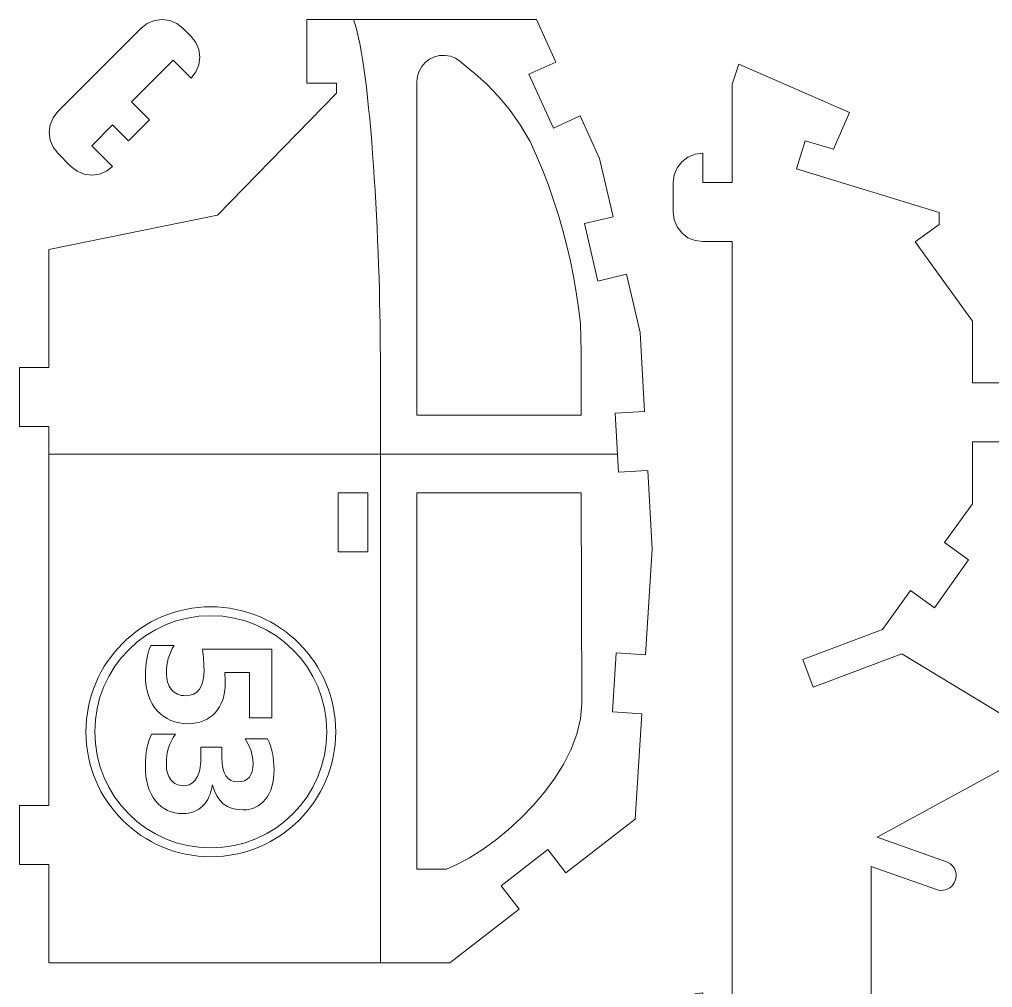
# Model space of a CAD drawing. Header units: millimetres. Extents: x -168 to 165, y -245 to 245.
# Drawn here: x -168 to -69.1, y 90.6 to 189 of the extents above; entities that cross this region are included whole.
import ezdxf

# ---------------------------------------------------------------- set-up
doc = ezdxf.new("R2010")
doc.units = ezdxf.units.MM
doc.header["$MEASUREMENT"] = 0

msp = doc.modelspace()

# ---------------------------------------------------------------- linework, layer by layer
at = {"color": 140, "lineweight": 9}
for points, knots in [([(-165.0484, 147.6529), (-165.0484, 147.6529), (-168.0473, 147.6529), (-168.0473, 147.6529), (-168.0473, 147.6529), (-168.0473, 147.6529), (-168.0473, 153.651), (-168.0473, 153.651), (-168.0473, 153.651), (-168.0473, 153.651), (-165.0484, 153.651), (-165.0484, 153.651), (-165.0484, 153.651), (-165.0484, 153.651), (-165.0484, 165.6481), (-165.0484, 165.6481), (-165.0484, 165.6481), (-165.0484, 165.6481), (-147.9031, 169.1624), (-147.9031, 169.1624), (-147.9031, 169.1624), (-147.9031, 169.1624), (-135.8086, 181.5586), (-135.8086, 181.5586), (-135.8086, 181.5586), (-135.8086, 181.5586), (-135.8086, 182.558), (-135.8086, 182.558), (-135.8086, 182.558), (-135.8086, 182.558), (-138.8075, 182.558), (-138.8075, 182.558), (-138.8075, 182.558), (-138.8075, 182.558), (-138.8075, 189.0452), (-138.8075, 189.0452), (-138.8075, 189.0452), (-138.8075, 189.0452), (-115.4579, 189.0452), (-115.4579, 189.0452), (-115.4579, 189.0452), (-115.4579, 189.0452), (-113.4898, 184.7111), (-113.4898, 184.7111), (-113.4898, 184.7111), (-113.4898, 184.7111), (-116.2207, 183.4707), (-116.2207, 183.4707), (-116.2207, 183.4707), (-116.2207, 183.4707), (-113.7399, 178.009), (-113.7399, 178.009), (-113.7399, 178.009), (-113.7399, 178.009), (-111.0091, 179.2491), (-111.0091, 179.2491), (-111.0091, 179.2491), (-111.0091, 179.2491), (-109.041, 174.9161), (-109.041, 174.9161), (-109.041, 174.9161), (-109.041, 174.9161), (-107.6526, 168.9806), (-107.6526, 168.9806), (-107.6526, 168.9806), (-107.6526, 168.9806), (-110.5731, 168.2983), (-110.5731, 168.2983), (-110.5731, 168.2983), (-110.5731, 168.2983), (-109.2067, 162.4566), (-109.2067, 162.4566), (-109.2067, 162.4566), (-109.2067, 162.4566), (-106.2863, 163.1399), (-106.2863, 163.1399), (-106.2863, 163.1399), (-106.2863, 163.1399), (-104.8981, 157.2052), (-104.8981, 157.2052), (-104.8981, 157.2052), (-104.8981, 157.2052), (-104.4584, 149.1861), (-104.4584, 149.1861), (-104.4584, 149.1861), (-104.4584, 149.1861), (-107.4528, 149.022), (-107.4528, 149.022), (-107.4528, 149.022), (-107.4528, 149.022), (-107.1248, 143.0325), (-107.1248, 143.0325), (-107.1248, 143.0325), (-107.1248, 143.0325), (-104.1297, 143.1966), (-104.1297, 143.1966), (-104.1297, 143.1966), (-104.1297, 143.1966), (-103.6911, 135.1773), (-103.6911, 135.1773), (-103.6911, 135.1773), (-103.6911, 135.1773), (-104.3609, 124.4518), (-104.3609, 124.4518), (-104.3609, 124.4518), (-104.3609, 124.4518), (-107.3553, 124.6385), (-107.3553, 124.6385), (-107.3553, 124.6385), (-107.3553, 124.6385), (-107.7294, 118.6519), (-107.7294, 118.6519), (-107.7294, 118.6519), (-107.7294, 118.6519), (-104.7351, 118.4642), (-104.7351, 118.4642), (-104.7351, 118.4642), (-104.7351, 118.4642), (-105.4061, 107.7387), (-105.4061, 107.7387), (-105.4061, 107.7387), (-105.4061, 107.7387), (-112.4729, 102.2751), (-112.4729, 102.2751), (-112.4729, 102.2751), (-112.4729, 102.2751), (-114.3075, 104.6477), (-114.3075, 104.6477), (-114.3075, 104.6477), (-114.3075, 104.6477), (-119.0528, 100.9789), (-119.0528, 100.9789), (-119.0528, 100.9789), (-119.0528, 100.9789), (-117.2183, 98.6061), (-117.2183, 98.6061), (-117.2183, 98.6061), (-117.2183, 98.6061), (-124.2854, 93.1425), (-124.2854, 93.1425), (-124.2854, 93.1425), (-124.2854, 93.1425), (-165.0484, 93.1425), (-165.0484, 93.1425), (-165.0484, 93.1425), (-165.0484, 93.1425), (-165.0484, 103.1403), (-165.0484, 103.1403), (-165.0484, 103.1403), (-165.0484, 103.1403), (-168.0473, 103.1403), (-168.0473, 103.1403), (-168.0473, 103.1403), (-168.0473, 103.1403), (-168.0473, 109.1392), (-168.0473, 109.1392), (-168.0473, 109.1392), (-168.0473, 109.1392), (-165.0484, 109.1392), (-165.0484, 109.1392), (-165.0484, 109.1392), (-165.0484, 109.1392), (-165.0484, 147.6529), (-165.0484, 147.6529)], [0, 0, 0, 0, 0.0238095, 0.0238095, 0.0238095, 0.0238095, 0.047619, 0.047619, 0.047619, 0.047619, 0.0714286, 0.0714286, 0.0714286, 0.0714286, 0.0952381, 0.0952381, 0.0952381, 0.0952381, 0.1190476, 0.1190476, 0.1190476, 0.1190476, 0.1428571, 0.1428571, 0.1428571, 0.1428571, 0.1666667, 0.1666667, 0.1666667, 0.1666667, 0.1904762, 0.1904762, 0.1904762, 0.1904762, 0.2142857, 0.2142857, 0.2142857, 0.2142857, 0.2380952, 0.2380952, 0.2380952, 0.2380952, 0.2619048, 0.2619048, 0.2619048, 0.2619048, 0.2857143, 0.2857143, 0.2857143, 0.2857143, 0.3095238, 0.3095238, 0.3095238, 0.3095238, 0.3333333, 0.3333333, 0.3333333, 0.3333333, 0.3571429, 0.3571429, 0.3571429, 0.3571429, 0.3809524, 0.3809524, 0.3809524, 0.3809524, 0.4047619, 0.4047619, 0.4047619, 0.4047619, 0.4285714, 0.4285714, 0.4285714, 0.4285714, 0.452381, 0.452381, 0.452381, 0.452381, 0.4761905, 0.4761905, 0.4761905, 0.4761905, 0.5, 0.5, 0.5, 0.5, 0.5238095, 0.5238095, 0.5238095, 0.5238095, 0.547619, 0.547619, 0.547619, 0.547619, 0.5714286, 0.5714286, 0.5714286, 0.5714286, 0.5952381, 0.5952381, 0.5952381, 0.5952381, 0.6190476, 0.6190476, 0.6190476, 0.6190476, 0.6428571, 0.6428571, 0.6428571, 0.6428571, 0.6666667, 0.6666667, 0.6666667, 0.6666667, 0.6904762, 0.6904762, 0.6904762, 0.6904762, 0.7142857, 0.7142857, 0.7142857, 0.7142857, 0.7380952, 0.7380952, 0.7380952, 0.7380952, 0.7619048, 0.7619048, 0.7619048, 0.7619048, 0.7857143, 0.7857143, 0.7857143, 0.7857143, 0.8095238, 0.8095238, 0.8095238, 0.8095238, 0.8333333, 0.8333333, 0.8333333, 0.8333333, 0.8571429, 0.8571429, 0.8571429, 0.8571429, 0.8809524, 0.8809524, 0.8809524, 0.8809524, 0.9047619, 0.9047619, 0.9047619, 0.9047619, 0.9285714, 0.9285714, 0.9285714, 0.9285714, 0.952381, 0.952381, 0.952381, 0.952381, 1, 1, 1, 1]), ([(-158.5706, 178.3372), (-158.5706, 178.3372), (-160.6919, 176.2158), (-160.6919, 176.2158), (-160.6919, 176.2158), (-160.6919, 176.2158), (-158.5716, 174.0955), (-158.5716, 174.0955), (-158.5716, 174.0955), (-158.5716, 174.0955), (-159.193, 173.6188), (-159.193, 173.6188), (-159.193, 173.6188), (-159.193, 173.6188), (-159.9166, 173.3192), (-159.9166, 173.3192), (-159.9166, 173.3192), (-159.9166, 173.3192), (-160.6927, 173.2167), (-160.6927, 173.2167), (-160.6927, 173.2167), (-160.6927, 173.2167), (-161.4687, 173.3187), (-161.4687, 173.3187), (-161.4687, 173.3187), (-161.4687, 173.3187), (-162.1921, 173.618), (-162.1921, 173.618), (-162.1921, 173.618), (-162.1921, 173.618), (-162.813, 174.0947), (-162.813, 174.0947), (-162.813, 174.0947), (-162.813, 174.0947), (-164.1576, 175.4393), (-164.1576, 175.4393), (-164.1576, 175.4393), (-164.1576, 175.4393), (-164.6343, 176.0602), (-164.6343, 176.0602), (-164.6343, 176.0602), (-164.6343, 176.0602), (-164.9336, 176.7836), (-164.9336, 176.7836), (-164.9336, 176.7836), (-164.9336, 176.7836), (-165.0356, 177.5596), (-165.0356, 177.5596), (-165.0356, 177.5596), (-165.0356, 177.5596), (-164.9331, 178.3357), (-164.9331, 178.3357), (-164.9331, 178.3357), (-164.9331, 178.3357), (-164.6335, 179.0593), (-164.6335, 179.0593), (-164.6335, 179.0593), (-164.6335, 179.0593), (-164.1568, 179.6807), (-164.1568, 179.6807), (-164.1568, 179.6807), (-164.1568, 179.6807), (-155.664, 188.1586), (-155.664, 188.1586), (-155.664, 188.1586), (-155.664, 188.1586), (-155.0426, 188.6353), (-155.0426, 188.6353), (-155.0426, 188.6353), (-155.0426, 188.6353), (-154.3189, 188.9349), (-154.3189, 188.9349), (-154.3189, 188.9349), (-154.3189, 188.9349), (-153.5429, 189.0374), (-153.5429, 189.0374), (-153.5429, 189.0374), (-153.5429, 189.0374), (-152.7666, 188.9356), (-152.7666, 188.9356), (-152.7666, 188.9356), (-152.7666, 188.9356), (-152.0434, 188.636), (-152.0434, 188.636), (-152.0434, 188.636), (-152.0434, 188.636), (-151.4198, 188.1571), (-151.4198, 188.1571), (-151.4198, 188.1571), (-151.4198, 188.1571), (-150.5916, 187.3289), (-150.5916, 187.3289), (-150.5916, 187.3289), (-150.5916, 187.3289), (-150.1152, 186.7078), (-150.1152, 186.7078), (-150.1152, 186.7078), (-150.1152, 186.7078), (-149.8156, 185.9846), (-149.8156, 185.9846), (-149.8156, 185.9846), (-149.8156, 185.9846), (-149.7138, 185.2083), (-149.7138, 185.2083), (-149.7138, 185.2083), (-149.7138, 185.2083), (-149.8138, 184.4298), (-149.8138, 184.4298), (-149.8138, 184.4298), (-149.8138, 184.4298), (-150.1134, 183.7061), (-150.1134, 183.7061), (-150.1134, 183.7061), (-150.1134, 183.7061), (-150.5901, 183.0847), (-150.5901, 183.0847), (-150.5901, 183.0847), (-150.5901, 183.0847), (-152.4211, 184.9157), (-152.4211, 184.9157), (-152.4211, 184.9157), (-152.4211, 184.9157), (-156.6638, 180.673), (-156.6638, 180.673), (-156.6638, 180.673), (-156.6638, 180.673), (-154.8328, 178.842), (-154.8328, 178.842), (-154.8328, 178.842), (-154.8328, 178.842), (-156.9541, 176.7207), (-156.9541, 176.7207), (-156.9541, 176.7207), (-156.9541, 176.7207), (-158.5706, 178.3372), (-158.5706, 178.3372)], [0, 0, 0, 0, 0.0285714, 0.0285714, 0.0285714, 0.0285714, 0.0571429, 0.0571429, 0.0571429, 0.0571429, 0.0857143, 0.0857143, 0.0857143, 0.0857143, 0.1142857, 0.1142857, 0.1142857, 0.1142857, 0.1428571, 0.1428571, 0.1428571, 0.1428571, 0.1714286, 0.1714286, 0.1714286, 0.1714286, 0.2, 0.2, 0.2, 0.2, 0.2285714, 0.2285714, 0.2285714, 0.2285714, 0.2571429, 0.2571429, 0.2571429, 0.2571429, 0.2857143, 0.2857143, 0.2857143, 0.2857143, 0.3142857, 0.3142857, 0.3142857, 0.3142857, 0.3428571, 0.3428571, 0.3428571, 0.3428571, 0.3714286, 0.3714286, 0.3714286, 0.3714286, 0.4, 0.4, 0.4, 0.4, 0.4285714, 0.4285714, 0.4285714, 0.4285714, 0.4571429, 0.4571429, 0.4571429, 0.4571429, 0.4857143, 0.4857143, 0.4857143, 0.4857143, 0.5142857, 0.5142857, 0.5142857, 0.5142857, 0.5428571, 0.5428571, 0.5428571, 0.5428571, 0.5714286, 0.5714286, 0.5714286, 0.5714286, 0.6, 0.6, 0.6, 0.6, 0.6285714, 0.6285714, 0.6285714, 0.6285714, 0.6571429, 0.6571429, 0.6571429, 0.6571429, 0.6857143, 0.6857143, 0.6857143, 0.6857143, 0.7142857, 0.7142857, 0.7142857, 0.7142857, 0.7428571, 0.7428571, 0.7428571, 0.7428571, 0.7714286, 0.7714286, 0.7714286, 0.7714286, 0.8, 0.8, 0.8, 0.8, 0.8285714, 0.8285714, 0.8285714, 0.8285714, 0.8571429, 0.8571429, 0.8571429, 0.8571429, 0.8857143, 0.8857143, 0.8857143, 0.8857143, 0.9142857, 0.9142857, 0.9142857, 0.9142857, 0.9428571, 0.9428571, 0.9428571, 0.9428571, 1, 1, 1, 1]), ([(-111.6827, 162.9), (-111.6827, 162.9), (-112.0039, 164.4748), (-112.0039, 164.4748), (-112.0039, 164.4748), (-112.0039, 164.4748), (-112.3687, 166.0402), (-112.3687, 166.0402), (-112.3687, 166.0402), (-112.3687, 166.0402), (-112.7762, 167.5951), (-112.7762, 167.5951), (-112.7762, 167.5951), (-112.7762, 167.5951), (-113.2253, 169.1388), (-113.2253, 169.1388), (-113.2253, 169.1388), (-113.2253, 169.1388), (-113.7163, 170.669), (-113.7163, 170.669), (-113.7163, 170.669), (-113.7163, 170.669), (-114.2486, 172.186), (-114.2486, 172.186), (-114.2486, 172.186), (-114.2486, 172.186), (-114.8221, 173.687), (-114.8221, 173.687), (-114.8221, 173.687), (-114.8221, 173.687), (-115.4361, 175.1729), (-115.4361, 175.1729), (-115.4361, 175.1729), (-115.4361, 175.1729), (-116.0899, 176.6405), (-116.0899, 176.6405), (-116.0899, 176.6405), (-116.0899, 176.6405), (-117.1264, 178.3359), (-117.1264, 178.3359), (-117.1264, 178.3359), (-117.1264, 178.3359), (-118.2134, 179.8766), (-118.2134, 179.8766), (-118.2134, 179.8766), (-118.2134, 179.8766), (-119.3418, 181.2591), (-119.3418, 181.2591), (-119.3418, 181.2591), (-119.3418, 181.2591), (-120.4998, 182.4785), (-120.4998, 182.4785), (-120.4998, 182.4785), (-120.4998, 182.4785), (-121.6768, 183.5304), (-121.6768, 183.5304), (-121.6768, 183.5304), (-121.6768, 183.5304), (-122.247, 183.9529), (-122.247, 183.9529), (-122.247, 183.9529), (-122.247, 183.9529), (-123.2486, 184.7981), (-123.2486, 184.7981), (-123.2486, 184.7981), (-123.2486, 184.7981), (-123.7063, 185.1003), (-123.7063, 185.1003), (-123.7063, 185.1003), (-123.7063, 185.1003), (-124.2161, 185.3023), (-124.2161, 185.3023), (-124.2161, 185.3023), (-124.2161, 185.3023), (-124.7563, 185.3971), (-124.7563, 185.3971), (-124.7563, 185.3971), (-124.7563, 185.3971), (-125.3039, 185.3799), (-125.3039, 185.3799), (-125.3039, 185.3799), (-125.3039, 185.3799), (-125.8374, 185.251), (-125.8374, 185.251), (-125.8374, 185.251), (-125.8374, 185.251), (-126.3329, 185.016), (-126.3329, 185.016), (-126.3329, 185.016), (-126.3329, 185.016), (-126.7697, 184.6853), (-126.7697, 184.6853), (-126.7697, 184.6853), (-126.7697, 184.6853), (-127.1307, 184.2722), (-127.1307, 184.2722), (-127.1307, 184.2722), (-127.1307, 184.2722), (-127.3998, 183.7947), (-127.3998, 183.7947), (-127.3998, 183.7947), (-127.3998, 183.7947), (-127.5658, 183.2717), (-127.5658, 183.2717), (-127.5658, 183.2717), (-127.5658, 183.2717), (-127.6225, 182.7259), (-127.6225, 182.7259), (-127.6225, 182.7259), (-127.6225, 182.7259), (-127.6225, 148.8042), (-127.6225, 148.8042), (-127.6225, 148.8042), (-127.6225, 148.8042), (-110.8962, 148.8042), (-110.8962, 148.8042), (-110.8962, 148.8042), (-110.8962, 148.8042), (-110.8962, 155.2702), (-110.8962, 155.2702), (-110.8962, 155.2702), (-110.8962, 155.2702), (-110.9749, 158.1318), (-110.9749, 158.1318), (-110.9749, 158.1318), (-110.9749, 158.1318), (-111.1681, 159.7276), (-111.1681, 159.7276), (-111.1681, 159.7276), (-111.1681, 159.7276), (-111.4031, 161.3177), (-111.4031, 161.3177), (-111.4031, 161.3177), (-111.4031, 161.3177), (-111.6827, 162.9), (-111.6827, 162.9)], [0, 0, 0, 0, 0.0285714, 0.0285714, 0.0285714, 0.0285714, 0.0571429, 0.0571429, 0.0571429, 0.0571429, 0.0857143, 0.0857143, 0.0857143, 0.0857143, 0.1142857, 0.1142857, 0.1142857, 0.1142857, 0.1428571, 0.1428571, 0.1428571, 0.1428571, 0.1714286, 0.1714286, 0.1714286, 0.1714286, 0.2, 0.2, 0.2, 0.2, 0.2285714, 0.2285714, 0.2285714, 0.2285714, 0.2571429, 0.2571429, 0.2571429, 0.2571429, 0.2857143, 0.2857143, 0.2857143, 0.2857143, 0.3142857, 0.3142857, 0.3142857, 0.3142857, 0.3428571, 0.3428571, 0.3428571, 0.3428571, 0.3714286, 0.3714286, 0.3714286, 0.3714286, 0.4, 0.4, 0.4, 0.4, 0.4285714, 0.4285714, 0.4285714, 0.4285714, 0.4571429, 0.4571429, 0.4571429, 0.4571429, 0.4857143, 0.4857143, 0.4857143, 0.4857143, 0.5142857, 0.5142857, 0.5142857, 0.5142857, 0.5428571, 0.5428571, 0.5428571, 0.5428571, 0.5714286, 0.5714286, 0.5714286, 0.5714286, 0.6, 0.6, 0.6, 0.6, 0.6285714, 0.6285714, 0.6285714, 0.6285714, 0.6571429, 0.6571429, 0.6571429, 0.6571429, 0.6857143, 0.6857143, 0.6857143, 0.6857143, 0.7142857, 0.7142857, 0.7142857, 0.7142857, 0.7428571, 0.7428571, 0.7428571, 0.7428571, 0.7714286, 0.7714286, 0.7714286, 0.7714286, 0.8, 0.8, 0.8, 0.8, 0.8285714, 0.8285714, 0.8285714, 0.8285714, 0.8571429, 0.8571429, 0.8571429, 0.8571429, 0.8857143, 0.8857143, 0.8857143, 0.8857143, 0.9142857, 0.9142857, 0.9142857, 0.9142857, 0.9428571, 0.9428571, 0.9428571, 0.9428571, 1, 1, 1, 1]), ([(-83.6242, 179.572), (-83.6242, 179.572), (-94.8614, 184.4938), (-94.8614, 184.4938), (-94.8614, 184.4938), (-94.8614, 184.4938), (-95.5447, 182.4564), (-95.5447, 182.4564), (-95.5447, 182.4564), (-95.5447, 182.4564), (-95.5447, 172.4586), (-95.5447, 172.4586), (-95.5447, 172.4586), (-95.5447, 172.4586), (-98.5436, 172.4586), (-98.5436, 172.4586), (-98.5436, 172.4586), (-98.5436, 172.4586), (-98.5436, 175.4586), (-98.5436, 175.4586), (-98.5436, 175.4586), (-98.5436, 175.4586), (-99.3196, 175.3563), (-99.3196, 175.3563), (-99.3196, 175.3563), (-99.3196, 175.3563), (-100.0435, 175.0568), (-100.0435, 175.0568), (-100.0435, 175.0568), (-100.0435, 175.0568), (-100.6642, 174.5803), (-100.6642, 174.5803), (-100.6642, 174.5803), (-100.6642, 174.5803), (-101.141, 173.9588), (-101.141, 173.9588), (-101.141, 173.9588), (-101.141, 173.9588), (-101.4413, 173.2357), (-101.4413, 173.2357), (-101.4413, 173.2357), (-101.4413, 173.2357), (-101.5425, 172.4586), (-101.5425, 172.4586), (-101.5425, 172.4586), (-101.5425, 172.4586), (-101.5425, 169.4597), (-101.5425, 169.4597), (-101.5425, 169.4597), (-101.5425, 169.4597), (-101.4413, 168.6837), (-101.4413, 168.6837), (-101.4413, 168.6837), (-101.4413, 168.6837), (-101.141, 167.9607), (-101.141, 167.9607), (-101.141, 167.9607), (-101.141, 167.9607), (-100.6642, 167.3391), (-100.6642, 167.3391), (-100.6642, 167.3391), (-100.6642, 167.3391), (-100.0435, 166.8623), (-100.0435, 166.8623), (-100.0435, 166.8623), (-100.0435, 166.8623), (-99.3196, 166.5629), (-99.3196, 166.5629), (-99.3196, 166.5629), (-99.3196, 166.5629), (-98.5436, 166.4605), (-98.5436, 166.4605), (-98.5436, 166.4605), (-98.5436, 166.4605), (-95.5447, 166.4605), (-95.5447, 166.4605), (-95.5447, 166.4605), (-95.5447, 166.4605), (-95.5447, 87.074), (-95.5447, 87.074), (-95.5447, 87.074), (-95.5447, 87.074), (-98.5444, 87.074), (-98.5444, 87.074), (-98.5444, 87.074), (-98.5444, 87.074), (-98.5444, 90.0731), (-98.5444, 90.0731), (-98.5444, 90.0731), (-98.5444, 90.0731), (-99.3207, 89.9716), (-99.3207, 89.9716), (-99.3207, 89.9716), (-99.3207, 89.9716), (-100.0435, 89.6713), (-100.0435, 89.6713), (-100.0435, 89.6713), (-100.0435, 89.6713), (-100.6653, 89.1946), (-100.6653, 89.1946), (-100.6653, 89.1946), (-100.6653, 89.1946), (-101.1418, 88.5741), (-101.1418, 88.5741), (-101.1418, 88.5741), (-101.1418, 88.5741), (-101.4413, 87.8499), (-101.4413, 87.8499), (-101.4413, 87.8499), (-101.4413, 87.8499), (-101.5436, 87.074), (-101.5436, 87.074), (-101.5436, 87.074), (-101.5436, 87.074), (-101.5436, 84.075), (-101.5436, 84.075), (-101.5436, 84.075), (-101.5436, 84.075), (-101.4413, 83.2991), (-101.4413, 83.2991), (-101.4413, 83.2991), (-101.4413, 83.2991), (-101.1418, 82.5749), (-101.1418, 82.5749), (-101.1418, 82.5749), (-101.1418, 82.5749), (-100.6653, 81.9544), (-100.6653, 81.9544), (-100.6653, 81.9544), (-100.6653, 81.9544), (-100.0435, 81.4777), (-100.0435, 81.4777), (-100.0435, 81.4777), (-100.0435, 81.4777), (-99.3207, 81.1782), (-99.3207, 81.1782), (-99.3207, 81.1782), (-99.3207, 81.1782), (-98.5444, 81.0759), (-98.5444, 81.0759), (-98.5444, 81.0759), (-98.5444, 81.0759), (-95.5447, 81.0759), (-95.5447, 81.0759), (-95.5447, 81.0759), (-95.5447, 81.0759), (-95.5447, -1.3096), (-95.5447, -1.3096), (-95.5447, -1.3096), (-95.5447, -1.3096), (-98.5444, -1.3096), (-98.5444, -1.3096), (-98.5444, -1.3096), (-98.5444, -1.3096), (-99.3207, -1.412), (-99.3207, -1.412), (-99.3207, -1.412), (-99.3207, -1.412), (-100.0435, -1.7114), (-100.0435, -1.7114), (-100.0435, -1.7114), (-100.0435, -1.7114), (-100.6653, -2.1882), (-100.6653, -2.1882), (-100.6653, -2.1882), (-100.6653, -2.1882), (-101.1418, -2.8098), (-101.1418, -2.8098), (-101.1418, -2.8098), (-101.1418, -2.8098), (-101.4413, -3.5326), (-101.4413, -3.5326), (-101.4413, -3.5326), (-101.4413, -3.5326), (-101.5436, -4.3096), (-101.5436, -4.3096), (-101.5436, -4.3096), (-101.5436, -4.3096), (-101.5436, -7.3088), (-101.5436, -7.3088), (-101.5436, -7.3088), (-101.5436, -7.3088), (-101.4413, -8.0848), (-101.4413, -8.0848), (-101.4413, -8.0848), (-101.4413, -8.0848), (-101.1418, -8.8079), (-101.1418, -8.8079), (-101.1418, -8.8079), (-101.1418, -8.8079), (-100.6653, -9.4294), (-100.6653, -9.4294), (-100.6653, -9.4294), (-100.6653, -9.4294), (-100.0435, -9.9059), (-100.0435, -9.9059), (-100.0435, -9.9059), (-100.0435, -9.9059), (-99.3207, -10.2054), (-99.3207, -10.2054), (-99.3207, -10.2054), (-99.3207, -10.2054), (-98.5444, -10.3077), (-98.5444, -10.3077), (-98.5444, -10.3077), (-98.5444, -10.3077), (-98.5444, -7.3088), (-98.5444, -7.3088), (-98.5444, -7.3088), (-98.5444, -7.3088), (-95.5447, -7.3088), (-95.5447, -7.3088), (-95.5447, -7.3088), (-95.5447, -7.3088), (-95.5447, -10.9188), (-95.5447, -10.9188), (-95.5447, -10.9188), (-95.5447, -10.9188), (-88.1023, -7.0093), (-88.1023, -7.0093), (-88.1023, -7.0093), (-88.1023, -7.0093), (-86.7075, -9.6644), (-86.7075, -9.6644), (-86.7075, -9.6644), (-86.7075, -9.6644), (-89.9747, -11.3813), (-89.9747, -11.3813), (-89.9747, -11.3813), (-89.9747, -11.3813), (-88.3527, -14.4686), (-88.3527, -14.4686), (-88.3527, -14.4686), (-88.3527, -14.4686), (-88.148, -14.8038), (-88.148, -14.8038), (-88.148, -14.8038), (-88.148, -14.8038), (-87.9014, -15.1089), (-87.9014, -15.1089), (-87.9014, -15.1089), (-87.9014, -15.1089), (-87.6172, -15.3791), (-87.6172, -15.3791), (-87.6172, -15.3791), (-87.6172, -15.3791), (-87.2998, -15.6093), (-87.2998, -15.6093), (-87.2998, -15.6093), (-87.2998, -15.6093), (-86.9549, -15.7968), (-86.9549, -15.7968), (-86.9549, -15.7968), (-86.9549, -15.7968), (-86.589, -15.9381), (-86.589, -15.9381), (-86.589, -15.9381), (-86.589, -15.9381), (-86.2074, -16.03), (-86.2074, -16.03), (-86.2074, -16.03), (-86.2074, -16.03), (-85.8168, -16.0708), (-85.8168, -16.0708), (-85.8168, -16.0708), (-85.8168, -16.0708), (-85.4255, -16.0614), (-85.4255, -16.0614), (-85.4255, -16.0614), (-85.4255, -16.0614), (-85.0379, -15.9996), (-85.0379, -15.9996), (-85.0379, -15.9996), (-85.0379, -15.9996), (-84.6618, -15.889), (-84.6618, -15.889), (-84.6618, -15.889), (-84.6618, -15.889), (-84.3027, -15.7297), (-84.3027, -15.7297), (-84.3027, -15.7297), (-84.3027, -15.7297), (-85.9248, -12.6416), (-85.9248, -12.6416), (-85.9248, -12.6416), (-85.9248, -12.6416), (-80.7123, -9.9032), (-80.7123, -9.9032), (-80.7123, -9.9032), (-80.7123, -9.9032), (-79.0903, -12.9913), (-79.0903, -12.9913), (-79.0903, -12.9913), (-79.0903, -12.9913), (-78.2052, -12.5261), (-78.2052, -12.5261), (-78.2052, -12.5261), (-78.2052, -12.5261), (-77.646, -12.2578), (-77.646, -12.2578), (-77.646, -12.2578), (-77.646, -12.2578), (-77.1174, -11.9346), (-77.1174, -11.9346), (-77.1174, -11.9346), (-77.1174, -11.9346), (-76.6245, -11.5594), (-76.6245, -11.5594), (-76.6245, -11.5594), (-76.6245, -11.5594), (-76.1717, -11.1358), (-76.1717, -11.1358), (-76.1717, -11.1358), (-76.1717, -11.1358), (-75.7642, -10.6687), (-75.7642, -10.6687), (-75.7642, -10.6687), (-75.7642, -10.6687), (-75.407, -10.1627), (-75.407, -10.1627), (-75.407, -10.1627), (-75.407, -10.1627), (-75.1018, -9.6225), (-75.1018, -9.6225), (-75.1018, -9.6225), (-75.1018, -9.6225), (-74.8536, -9.055), (-74.8536, -9.055), (-74.8536, -9.055), (-74.8536, -9.055), (-74.6651, -8.4649), (-74.6651, -8.4649), (-74.6651, -8.4649), (-74.6651, -8.4649), (-74.5362, -7.8584), (-74.5362, -7.8584), (-74.5362, -7.8584), (-74.5362, -7.8584), (-73.4419, -7.0501), (-73.4419, -7.0501), (-73.4419, -7.0501), (-73.4419, -7.0501), (-72.371, -6.2113), (-72.371, -6.2113), (-72.371, -6.2113), (-72.371, -6.2113), (-71.3248, -5.3416), (-71.3248, -5.3416), (-71.3248, -5.3416), (-71.3248, -5.3416), (-70.3044, -4.4423), (-70.3044, -4.4423), (-70.3044, -4.4423), (-70.3044, -4.4423), (-69.3095, -3.5138), (-69.3095, -3.5138), (-69.3095, -3.5138), (-69.3095, -3.5138), (-68.342, -2.5567), (-68.342, -2.5567), (-68.342, -2.5567), (-68.342, -2.5567), (-67.403, -1.5731), (-67.403, -1.5731), (-67.403, -1.5731), (-67.403, -1.5731), (-66.4924, -0.5629), (-66.4924, -0.5629), (-66.4924, -0.5629), (-66.4924, -0.5629), (-65.6111, 0.4736), (-65.6111, 0.4736), (-65.6111, 0.4736), (-65.6111, 0.4736), (-64.7594, 1.5349), (-64.7594, 1.5349), (-64.7594, 1.5349), (-64.7594, 1.5349), (-63.9396, 2.6208), (-63.9396, 2.6208), (-63.9396, 2.6208), (-63.9396, 2.6208), (-63.1502, 3.7285), (-63.1502, 3.7285), (-63.1502, 3.7285), (-63.1502, 3.7285), (-66.3057, 6.5445), (-66.3057, 6.5445), (-66.3057, 6.5445), (-66.3057, 6.5445), (-66.3057, 10.8276), (-66.3057, 10.8276), (-66.3057, 10.8276), (-66.3057, 10.8276), (-73.0457, 1.5899), (-73.0457, 1.5899), (-73.0457, 1.5899), (-73.0457, 1.5899), (-75.4685, 3.3581), (-75.4685, 3.3581), (-75.4685, 3.3581), (-75.4685, 3.3581), (-66.3057, 15.916), (-66.3057, 15.916), (-66.3057, 15.916), (-66.3057, 15.916), (-66.3057, 18.1021), (-66.3057, 18.1021), (-66.3057, 18.1021), (-66.3057, 18.1021), (-69.3046, 18.1021), (-69.3046, 18.1021), (-69.3046, 18.1021), (-69.3046, 18.1021), (-69.3046, 28.4332), (-69.3046, 28.4332), (-69.3046, 28.4332), (-69.3046, 28.4332), (-73.8018, 33.0421), (-73.8018, 33.0421), (-73.8018, 33.0421), (-73.8018, 33.0421), (-71.6546, 35.1364), (-71.6546, 35.1364), (-71.6546, 35.1364), (-71.6546, 35.1364), (-69.3046, 32.7276), (-69.3046, 32.7276), (-69.3046, 32.7276), (-69.3046, 32.7276), (-69.3046, 37.1243), (-69.3046, 37.1243), (-69.3046, 37.1243), (-69.3046, 37.1243), (-84.9452, 40.3298), (-84.9452, 40.3298), (-84.9452, 40.3298), (-84.9452, 40.3298), (-84.3435, 43.2683), (-84.3435, 43.2683), (-84.3435, 43.2683), (-84.3435, 43.2683), (-81.4051, 42.6666), (-81.4051, 42.6666), (-81.4051, 42.6666), (-81.4051, 42.6666), (-81.4051, 51.5044), (-81.4051, 51.5044), (-81.4051, 51.5044), (-81.4051, 51.5044), (-78.4061, 51.5044), (-78.4061, 51.5044), (-78.4061, 51.5044), (-78.4061, 51.5044), (-78.4061, 57.5035), (-78.4061, 57.5035), (-78.4061, 57.5035), (-78.4061, 57.5035), (-81.4051, 57.5035), (-81.4051, 57.5035), (-81.4051, 57.5035), (-81.4051, 57.5035), (-81.4051, 66.3424), (-81.4051, 66.3424), (-81.4051, 66.3424), (-81.4051, 66.3424), (-86.5474, 66.3424), (-86.5474, 66.3424), (-86.5474, 66.3424), (-86.5474, 66.3424), (-87.3293, 66.4039), (-87.3293, 66.4039), (-87.3293, 66.4039), (-87.3293, 66.4039), (-88.0921, 66.5868), (-88.0921, 66.5868), (-88.0921, 66.5868), (-88.0921, 66.5868), (-88.8168, 66.8871), (-88.8168, 66.8871), (-88.8168, 66.8871), (-88.8168, 66.8871), (-89.4848, 67.2964), (-89.4848, 67.2964), (-89.4848, 67.2964), (-89.4848, 67.2964), (-90.0819, 67.8062), (-90.0819, 67.8062), (-90.0819, 67.8062), (-90.0819, 67.8062), (-90.5917, 68.4022), (-90.5917, 68.4022), (-90.5917, 68.4022), (-90.5917, 68.4022), (-91.0011, 69.0713), (-91.0011, 69.0713), (-91.0011, 69.0713), (-91.0011, 69.0713), (-91.3014, 69.7963), (-91.3014, 69.7963), (-91.3014, 69.7963), (-91.3014, 69.7963), (-91.4843, 70.5591), (-91.4843, 70.5591), (-91.4843, 70.5591), (-91.4843, 70.5591), (-91.5458, 71.3407), (-91.5458, 71.3407), (-91.5458, 71.3407), (-91.5458, 71.3407), (-91.5458, 75.724), (-91.5458, 75.724), (-91.5458, 75.724), (-91.5458, 75.724), (-91.4843, 76.5059), (-91.4843, 76.5059), (-91.4843, 76.5059), (-91.4843, 76.5059), (-91.3014, 77.2687), (-91.3014, 77.2687), (-91.3014, 77.2687), (-91.3014, 77.2687), (-91.0011, 77.9937), (-91.0011, 77.9937), (-91.0011, 77.9937), (-91.0011, 77.9937), (-90.5917, 78.6625), (-90.5917, 78.6625), (-90.5917, 78.6625), (-90.5917, 78.6625), (-90.0819, 79.2585), (-90.0819, 79.2585), (-90.0819, 79.2585), (-90.0819, 79.2585), (-89.4848, 79.7683), (-89.4848, 79.7683), (-89.4848, 79.7683), (-89.4848, 79.7683), (-88.8168, 80.1777), (-88.8168, 80.1777), (-88.8168, 80.1777), (-88.8168, 80.1777), (-88.0921, 80.478), (-88.0921, 80.478), (-88.0921, 80.478), (-88.0921, 80.478), (-87.3293, 80.6609), (-87.3293, 80.6609), (-87.3293, 80.6609), (-87.3293, 80.6609), (-86.5474, 80.7226), (-86.5474, 80.7226), (-86.5474, 80.7226), (-86.5474, 80.7226), (-81.4051, 80.7226), (-81.4051, 80.7226), (-81.4051, 80.7226), (-81.4051, 80.7226), (-81.4051, 102.9297), (-81.4051, 102.9297), (-81.4051, 102.9297), (-81.4051, 102.9297), (-74.7723, 100.5843), (-74.7723, 100.5843), (-74.7723, 100.5843), (-74.7723, 100.5843), (-74.5448, 100.5228), (-74.5448, 100.5228), (-74.5448, 100.5228), (-74.5448, 100.5228), (-74.3108, 100.4991), (-74.3108, 100.4991), (-74.3108, 100.4991), (-74.3108, 100.4991), (-74.0747, 100.5104), (-74.0747, 100.5104), (-74.0747, 100.5104), (-74.0747, 100.5104), (-73.8445, 100.5598), (-73.8445, 100.5598), (-73.8445, 100.5598), (-73.8445, 100.5598), (-73.6245, 100.6442), (-73.6245, 100.6442), (-73.6245, 100.6442), (-73.6245, 100.6442), (-73.4199, 100.7615), (-73.4199, 100.7615), (-73.4199, 100.7615), (-73.4199, 100.7615), (-73.2361, 100.9093), (-73.2361, 100.9093), (-73.2361, 100.9093), (-73.2361, 100.9093), (-73.0787, 101.0847), (-73.0787, 101.0847), (-73.0787, 101.0847), (-73.0787, 101.0847), (-72.9501, 101.2818), (-72.9501, 101.2818), (-72.9501, 101.2818), (-72.9501, 101.2818), (-72.8534, 101.4959), (-72.8534, 101.4959), (-72.8534, 101.4959), (-72.8534, 101.4959), (-72.7916, 101.7234), (-72.7916, 101.7234), (-72.7916, 101.7234), (-72.7916, 101.7234), (-72.7661, 101.9573), (-72.7661, 101.9573), (-72.7661, 101.9573), (-72.7661, 101.9573), (-72.7784, 102.1924), (-72.7784, 102.1924), (-72.7784, 102.1924), (-72.7784, 102.1924), (-72.8268, 102.4226), (-72.8268, 102.4226), (-72.8268, 102.4226), (-72.8268, 102.4226), (-72.9101, 102.6425), (-72.9101, 102.6425), (-72.9101, 102.6425), (-72.9101, 102.6425), (-73.0277, 102.8472), (-73.0277, 102.8472), (-73.0277, 102.8472), (-73.0277, 102.8472), (-73.1746, 103.0299), (-73.1746, 103.0299), (-73.1746, 103.0299), (-73.1746, 103.0299), (-73.3489, 103.1883), (-73.3489, 103.1883), (-73.3489, 103.1883), (-73.3489, 103.1883), (-73.5461, 103.317), (-73.5461, 103.317), (-73.5461, 103.317), (-73.5461, 103.317), (-73.761, 103.4129), (-73.761, 103.4129), (-73.761, 103.4129), (-73.761, 103.4129), (-80.8004, 105.9286), (-80.8004, 105.9286), (-80.8004, 105.9286), (-80.8004, 105.9286), (-66.859, 113.5139), (-66.859, 113.5139), (-66.859, 113.5139), (-66.859, 113.5139), (-66.859, 117.6433), (-66.859, 117.6433), (-66.859, 117.6433), (-66.859, 117.6433), (-78.2979, 124.5538), (-78.2979, 124.5538), (-78.2979, 124.5538), (-78.2979, 124.5538), (-87.3177, 121.1625), (-87.3177, 121.1625), (-87.3177, 121.1625), (-87.3177, 121.1625), (-88.3733, 123.9702), (-88.3733, 123.9702), (-88.3733, 123.9702), (-88.3733, 123.9702), (-80.2463, 127.025), (-80.2463, 127.025), (-80.2463, 127.025), (-80.2463, 127.025), (-77.4233, 130.9774), (-77.4233, 130.9774), (-77.4233, 130.9774), (-77.4233, 130.9774), (-74.9826, 129.2339), (-74.9826, 129.2339), (-74.9826, 129.2339), (-74.9826, 129.2339), (-71.4953, 134.1147), (-71.4953, 134.1147), (-71.4953, 134.1147), (-71.4953, 134.1147), (-73.9364, 135.8581), (-73.9364, 135.8581), (-73.9364, 135.8581), (-73.9364, 135.8581), (-71.1126, 139.8106), (-71.1126, 139.8106), (-71.1126, 139.8106), (-71.1126, 139.8106), (-71.1099, 146.1015), (-71.1099, 146.1015), (-71.1099, 146.1015), (-71.1099, 146.1015), (-68.1107, 146.0996), (-68.1107, 146.0996), (-68.1107, 146.0996), (-68.1107, 146.0996), (-68.1061, 152.0985), (-68.1061, 152.0985), (-68.1061, 152.0985), (-68.1061, 152.0985), (-71.1061, 152.0993), (-71.1061, 152.0993), (-71.1061, 152.0993), (-71.1061, 152.0993), (-71.1002, 158.3902), (-71.1002, 158.3902), (-71.1002, 158.3902), (-71.1002, 158.3902), (-76.9251, 166.438), (-76.9251, 166.438), (-76.9251, 166.438), (-76.9251, 166.438), (-74.4983, 168.2002), (-74.4983, 168.2002), (-74.4983, 168.2002), (-74.4983, 168.2002), (-74.4983, 169.4162), (-74.4983, 169.4162), (-74.4983, 169.4162), (-74.4983, 169.4162), (-89.0027, 173.8535), (-89.0027, 173.8535), (-89.0027, 173.8535), (-89.0027, 173.8535), (-88.1252, 176.7218), (-88.1252, 176.7218), (-88.1252, 176.7218), (-88.1252, 176.7218), (-85.2568, 175.8443), (-85.2568, 175.8443), (-85.2568, 175.8443), (-85.2568, 175.8443), (-83.6242, 179.572), (-83.6242, 179.572)], [0, 0, 0, 0, 0.0053763, 0.0053763, 0.0053763, 0.0053763, 0.0107527, 0.0107527, 0.0107527, 0.0107527, 0.016129, 0.016129, 0.016129, 0.016129, 0.0215054, 0.0215054, 0.0215054, 0.0215054, 0.0268817, 0.0268817, 0.0268817, 0.0268817, 0.0322581, 0.0322581, 0.0322581, 0.0322581, 0.0376344, 0.0376344, 0.0376344, 0.0376344, 0.0430108, 0.0430108, 0.0430108, 0.0430108, 0.0483871, 0.0483871, 0.0483871, 0.0483871, 0.0537634, 0.0537634, 0.0537634, 0.0537634, 0.0591398, 0.0591398, 0.0591398, 0.0591398, 0.0645161, 0.0645161, 0.0645161, 0.0645161, 0.0698925, 0.0698925, 0.0698925, 0.0698925, 0.0752688, 0.0752688, 0.0752688, 0.0752688, 0.0806452, 0.0806452, 0.0806452, 0.0806452, 0.0860215, 0.0860215, 0.0860215, 0.0860215, 0.0913978, 0.0913978, 0.0913978, 0.0913978, 0.0967742, 0.0967742, 0.0967742, 0.0967742, 0.1021505, 0.1021505, 0.1021505, 0.1021505, 0.1075269, 0.1075269, 0.1075269, 0.1075269, 0.1129032, 0.1129032, 0.1129032, 0.1129032, 0.1182796, 0.1182796, 0.1182796, 0.1182796, 0.1236559, 0.1236559, 0.1236559, 0.1236559, 0.1290323, 0.1290323, 0.1290323, 0.1290323, 0.1344086, 0.1344086, 0.1344086, 0.1344086, 0.1397849, 0.1397849, 0.1397849, 0.1397849, 0.1451613, 0.1451613, 0.1451613, 0.1451613, 0.1505376, 0.1505376, 0.1505376, 0.1505376, 0.155914, 0.155914, 0.155914, 0.155914, 0.1612903, 0.1612903, 0.1612903, 0.1612903, 0.1666667, 0.1666667, 0.1666667, 0.1666667, 0.172043, 0.172043, 0.172043, 0.172043, 0.1774194, 0.1774194, 0.1774194, 0.1774194, 0.1827957, 0.1827957, 0.1827957, 0.1827957, 0.188172, 0.188172, 0.188172, 0.188172, 0.1935484, 0.1935484, 0.1935484, 0.1935484, 0.1989247, 0.1989247, 0.1989247, 0.1989247, 0.2043011, 0.2043011, 0.2043011, 0.2043011, 0.2096774, 0.2096774, 0.2096774, 0.2096774, 0.2150538, 0.2150538, 0.2150538, 0.2150538, 0.2204301, 0.2204301, 0.2204301, 0.2204301, 0.2258065, 0.2258065, 0.2258065, 0.2258065, 0.2311828, 0.2311828, 0.2311828, 0.2311828, 0.2365591, 0.2365591, 0.2365591, 0.2365591, 0.2419355, 0.2419355, 0.2419355, 0.2419355, 0.2473118, 0.2473118, 0.2473118, 0.2473118, 0.2526882, 0.2526882, 0.2526882, 0.2526882, 0.2580645, 0.2580645, 0.2580645, 0.2580645, 0.2634409, 0.2634409, 0.2634409, 0.2634409, 0.2688172, 0.2688172, 0.2688172, 0.2688172, 0.2741935, 0.2741935, 0.2741935, 0.2741935, 0.2795699, 0.2795699, 0.2795699, 0.2795699, 0.2849462, 0.2849462, 0.2849462, 0.2849462, 0.2903226, 0.2903226, 0.2903226, 0.2903226, 0.2956989, 0.2956989, 0.2956989, 0.2956989, 0.3010753, 0.3010753, 0.3010753, 0.3010753, 0.3064516, 0.3064516, 0.3064516, 0.3064516, 0.311828, 0.311828, 0.311828, 0.311828, 0.3172043, 0.3172043, 0.3172043, 0.3172043, 0.3225806, 0.3225806, 0.3225806, 0.3225806, 0.327957, 0.327957, 0.327957, 0.327957, 0.3333333, 0.3333333, 0.3333333, 0.3333333, 0.3387097, 0.3387097, 0.3387097, 0.3387097, 0.344086, 0.344086, 0.344086, 0.344086, 0.3494624, 0.3494624, 0.3494624, 0.3494624, 0.3548387, 0.3548387, 0.3548387, 0.3548387, 0.3602151, 0.3602151, 0.3602151, 0.3602151, 0.3655914, 0.3655914, 0.3655914, 0.3655914, 0.3709677, 0.3709677, 0.3709677, 0.3709677, 0.3763441, 0.3763441, 0.3763441, 0.3763441, 0.3817204, 0.3817204, 0.3817204, 0.3817204, 0.3870968, 0.3870968, 0.3870968, 0.3870968, 0.3924731, 0.3924731, 0.3924731, 0.3924731, 0.3978495, 0.3978495, 0.3978495, 0.3978495, 0.4032258, 0.4032258, 0.4032258, 0.4032258, 0.4086022, 0.4086022, 0.4086022, 0.4086022, 0.4139785, 0.4139785, 0.4139785, 0.4139785, 0.4193548, 0.4193548, 0.4193548, 0.4193548, 0.4247312, 0.4247312, 0.4247312, 0.4247312, 0.4301075, 0.4301075, 0.4301075, 0.4301075, 0.4354839, 0.4354839, 0.4354839, 0.4354839, 0.4408602, 0.4408602, 0.4408602, 0.4408602, 0.4462366, 0.4462366, 0.4462366, 0.4462366, 0.4516129, 0.4516129, 0.4516129, 0.4516129, 0.4569892, 0.4569892, 0.4569892, 0.4569892, 0.4623656, 0.4623656, 0.4623656, 0.4623656, 0.4677419, 0.4677419, 0.4677419, 0.4677419, 0.4731183, 0.4731183, 0.4731183, 0.4731183, 0.4784946, 0.4784946, 0.4784946, 0.4784946, 0.483871, 0.483871, 0.483871, 0.483871, 0.4892473, 0.4892473, 0.4892473, 0.4892473, 0.4946237, 0.4946237, 0.4946237, 0.4946237, 0.5, 0.5, 0.5, 0.5, 0.5053763, 0.5053763, 0.5053763, 0.5053763, 0.5107527, 0.5107527, 0.5107527, 0.5107527, 0.516129, 0.516129, 0.516129, 0.516129, 0.5215054, 0.5215054, 0.5215054, 0.5215054, 0.5268817, 0.5268817, 0.5268817, 0.5268817, 0.5322581, 0.5322581, 0.5322581, 0.5322581, 0.5376344, 0.5376344, 0.5376344, 0.5376344, 0.5430108, 0.5430108, 0.5430108, 0.5430108, 0.5483871, 0.5483871, 0.5483871, 0.5483871, 0.5537634, 0.5537634, 0.5537634, 0.5537634, 0.5591398, 0.5591398, 0.5591398, 0.5591398, 0.5645161, 0.5645161, 0.5645161, 0.5645161, 0.5698925, 0.5698925, 0.5698925, 0.5698925, 0.5752688, 0.5752688, 0.5752688, 0.5752688, 0.5806452, 0.5806452, 0.5806452, 0.5806452, 0.5860215, 0.5860215, 0.5860215, 0.5860215, 0.5913978, 0.5913978, 0.5913978, 0.5913978, 0.5967742, 0.5967742, 0.5967742, 0.5967742, 0.6021505, 0.6021505, 0.6021505, 0.6021505, 0.6075269, 0.6075269, 0.6075269, 0.6075269, 0.6129032, 0.6129032, 0.6129032, 0.6129032, 0.6182796, 0.6182796, 0.6182796, 0.6182796, 0.6236559, 0.6236559, 0.6236559, 0.6236559, 0.6290323, 0.6290323, 0.6290323, 0.6290323, 0.6344086, 0.6344086, 0.6344086, 0.6344086, 0.6397849, 0.6397849, 0.6397849, 0.6397849, 0.6451613, 0.6451613, 0.6451613, 0.6451613, 0.6505376, 0.6505376, 0.6505376, 0.6505376, 0.655914, 0.655914, 0.655914, 0.655914, 0.6612903, 0.6612903, 0.6612903, 0.6612903, 0.6666667, 0.6666667, 0.6666667, 0.6666667, 0.672043, 0.672043, 0.672043, 0.672043, 0.6774194, 0.6774194, 0.6774194, 0.6774194, 0.6827957, 0.6827957, 0.6827957, 0.6827957, 0.688172, 0.688172, 0.688172, 0.688172, 0.6935484, 0.6935484, 0.6935484, 0.6935484, 0.6989247, 0.6989247, 0.6989247, 0.6989247, 0.7043011, 0.7043011, 0.7043011, 0.7043011, 0.7096774, 0.7096774, 0.7096774, 0.7096774, 0.7150538, 0.7150538, 0.7150538, 0.7150538, 0.7204301, 0.7204301, 0.7204301, 0.7204301, 0.7258065, 0.7258065, 0.7258065, 0.7258065, 0.7311828, 0.7311828, 0.7311828, 0.7311828, 0.7365591, 0.7365591, 0.7365591, 0.7365591, 0.7419355, 0.7419355, 0.7419355, 0.7419355, 0.7473118, 0.7473118, 0.7473118, 0.7473118, 0.7526882, 0.7526882, 0.7526882, 0.7526882, 0.7580645, 0.7580645, 0.7580645, 0.7580645, 0.7634409, 0.7634409, 0.7634409, 0.7634409, 0.7688172, 0.7688172, 0.7688172, 0.7688172, 0.7741935, 0.7741935, 0.7741935, 0.7741935, 0.7795699, 0.7795699, 0.7795699, 0.7795699, 0.7849462, 0.7849462, 0.7849462, 0.7849462, 0.7903226, 0.7903226, 0.7903226, 0.7903226, 0.7956989, 0.7956989, 0.7956989, 0.7956989, 0.8010753, 0.8010753, 0.8010753, 0.8010753, 0.8064516, 0.8064516, 0.8064516, 0.8064516, 0.811828, 0.811828, 0.811828, 0.811828, 0.8172043, 0.8172043, 0.8172043, 0.8172043, 0.8225806, 0.8225806, 0.8225806, 0.8225806, 0.827957, 0.827957, 0.827957, 0.827957, 0.8333333, 0.8333333, 0.8333333, 0.8333333, 0.8387097, 0.8387097, 0.8387097, 0.8387097, 0.844086, 0.844086, 0.844086, 0.844086, 0.8494624, 0.8494624, 0.8494624, 0.8494624, 0.8548387, 0.8548387, 0.8548387, 0.8548387, 0.8602151, 0.8602151, 0.8602151, 0.8602151, 0.8655914, 0.8655914, 0.8655914, 0.8655914, 0.8709677, 0.8709677, 0.8709677, 0.8709677, 0.8763441, 0.8763441, 0.8763441, 0.8763441, 0.8817204, 0.8817204, 0.8817204, 0.8817204, 0.8870968, 0.8870968, 0.8870968, 0.8870968, 0.8924731, 0.8924731, 0.8924731, 0.8924731, 0.8978495, 0.8978495, 0.8978495, 0.8978495, 0.9032258, 0.9032258, 0.9032258, 0.9032258, 0.9086022, 0.9086022, 0.9086022, 0.9086022, 0.9139785, 0.9139785, 0.9139785, 0.9139785, 0.9193548, 0.9193548, 0.9193548, 0.9193548, 0.9247312, 0.9247312, 0.9247312, 0.9247312, 0.9301075, 0.9301075, 0.9301075, 0.9301075, 0.9354839, 0.9354839, 0.9354839, 0.9354839, 0.9408602, 0.9408602, 0.9408602, 0.9408602, 0.9462366, 0.9462366, 0.9462366, 0.9462366, 0.9516129, 0.9516129, 0.9516129, 0.9516129, 0.9569892, 0.9569892, 0.9569892, 0.9569892, 0.9623656, 0.9623656, 0.9623656, 0.9623656, 0.9677419, 0.9677419, 0.9677419, 0.9677419, 0.9731183, 0.9731183, 0.9731183, 0.9731183, 0.9784946, 0.9784946, 0.9784946, 0.9784946, 0.983871, 0.983871, 0.983871, 0.983871, 0.9892473, 0.9892473, 0.9892473, 0.9892473, 1, 1, 1, 1]), ([(-132.6214, 134.9374), (-132.6214, 134.9374), (-132.6214, 140.9355), (-132.6214, 140.9355), (-132.6214, 140.9355), (-132.6214, 140.9355), (-135.6203, 140.9355), (-135.6203, 140.9355), (-135.6203, 140.9355), (-135.6203, 140.9355), (-135.6203, 134.9374), (-135.6203, 134.9374), (-135.6203, 134.9374), (-135.6203, 134.9374), (-132.6214, 134.9374), (-132.6214, 134.9374)], [0, 0, 0, 0, 0.2, 0.2, 0.2, 0.2, 0.4, 0.4, 0.4, 0.4, 0.6, 0.6, 0.6, 0.6, 1, 1, 1, 1]), ([(-127.6225, 140.9355), (-127.6225, 140.9355), (-127.6225, 105.656), (-127.6225, 105.656), (-127.6225, 105.656), (-127.6225, 105.656), (-127.6225, 102.6571), (-127.6225, 102.6571), (-127.6225, 102.6571), (-127.6225, 102.6571), (-124.6236, 102.6571), (-124.6236, 102.6571), (-124.6236, 102.6571), (-124.6236, 102.6571), (-123.4979, 103.1535), (-123.4979, 103.1535), (-123.4979, 103.1535), (-123.4979, 103.1535), (-122.2575, 103.8158), (-122.2575, 103.8158), (-122.2575, 103.8158), (-122.2575, 103.8158), (-120.966, 104.6308), (-120.966, 104.6308), (-120.966, 104.6308), (-120.966, 104.6308), (-119.6488, 105.583), (-119.6488, 105.583), (-119.6488, 105.583), (-119.6488, 105.583), (-118.3316, 106.6576), (-118.3316, 106.6576), (-118.3316, 106.6576), (-118.3316, 106.6576), (-117.0421, 107.8411), (-117.0421, 107.8411), (-117.0421, 107.8411), (-117.0421, 107.8411), (-115.8046, 109.1185), (-115.8046, 109.1185), (-115.8046, 109.1185), (-115.8046, 109.1185), (-114.6475, 110.4744), (-114.6475, 110.4744), (-114.6475, 110.4744), (-114.6475, 110.4744), (-113.5949, 111.8948), (-113.5949, 111.8948), (-113.5949, 111.8948), (-113.5949, 111.8948), (-112.6749, 113.3654), (-112.6749, 113.3654), (-112.6749, 113.3654), (-112.6749, 113.3654), (-111.9121, 114.8719), (-111.9121, 114.8719), (-111.9121, 114.8719), (-111.9121, 114.8719), (-111.3341, 116.3995), (-111.3341, 116.3995), (-111.3341, 116.3995), (-111.3341, 116.3995), (-110.9655, 117.9334), (-110.9655, 117.9334), (-110.9655, 117.9334), (-110.9655, 117.9334), (-110.8347, 119.4591), (-110.8347, 119.4591), (-110.8347, 119.4591), (-110.8347, 119.4591), (-110.8962, 140.9355), (-110.8962, 140.9355), (-110.8962, 140.9355), (-110.8962, 140.9355), (-127.6225, 140.9355), (-127.6225, 140.9355)], [0, 0, 0, 0, 0.05, 0.05, 0.05, 0.05, 0.1, 0.1, 0.1, 0.1, 0.15, 0.15, 0.15, 0.15, 0.2, 0.2, 0.2, 0.2, 0.25, 0.25, 0.25, 0.25, 0.3, 0.3, 0.3, 0.3, 0.35, 0.35, 0.35, 0.35, 0.4, 0.4, 0.4, 0.4, 0.45, 0.45, 0.45, 0.45, 0.5, 0.5, 0.5, 0.5, 0.55, 0.55, 0.55, 0.55, 0.6, 0.6, 0.6, 0.6, 0.65, 0.65, 0.65, 0.65, 0.7, 0.7, 0.7, 0.7, 0.75, 0.75, 0.75, 0.75, 0.8, 0.8, 0.8, 0.8, 0.85, 0.85, 0.85, 0.85, 0.9, 0.9, 0.9, 0.9, 1, 1, 1, 1])]:
    msp.add_open_spline(points, degree=3, knots=knots, dxfattribs=at)
at = {"color": 240, "lineweight": 20}
msp.add_open_spline([(-131.3373, 93.1247), (-131.3373, 93.1247), (-131.3373, 154.7483), (-131.3373, 154.7483), (-131.3373, 154.7483), (-131.3373, 165.7408), (-132.2903, 184.123), (-134.0557, 189.0466)], degree=3, knots=[0, 0, 0, 0, 0.3333333, 0.3333333, 0.3333333, 0.3333333, 1, 1, 1, 1], dxfattribs=at)
msp.add_open_spline([(-107.22, 144.8649), (-107.22, 144.8649), (-165.0484, 144.8649), (-165.0484, 144.8649)], degree=3, dxfattribs=at)
at = {"color": 240, "lineweight": 9}
for points, knots in [([(-135.8783, 116.6263), (-135.8783, 123.6433), (-141.5664, 129.3314), (-148.5834, 129.3314), (-148.5834, 129.3314), (-155.6004, 129.3314), (-161.2885, 123.6433), (-161.2885, 116.6263), (-161.2885, 116.6263), (-161.2885, 109.6093), (-155.6004, 103.9212), (-148.5834, 103.9212), (-148.5834, 103.9212), (-141.5664, 103.9212), (-135.8783, 109.6093), (-135.8783, 116.6263)], [0, 0, 0, 0, 0.2, 0.2, 0.2, 0.2, 0.4, 0.4, 0.4, 0.4, 0.6, 0.6, 0.6, 0.6, 1, 1, 1, 1]), ([(-136.7791, 116.6263), (-136.7791, 123.1458), (-142.0639, 128.4306), (-148.5834, 128.4306), (-148.5834, 128.4306), (-155.1029, 128.4306), (-160.3877, 123.1458), (-160.3877, 116.6263), (-160.3877, 116.6263), (-160.3877, 110.1068), (-155.1029, 104.822), (-148.5834, 104.822), (-148.5834, 104.822), (-142.0639, 104.822), (-136.7791, 110.1068), (-136.7791, 116.6263)], [0, 0, 0, 0, 0.2, 0.2, 0.2, 0.2, 0.4, 0.4, 0.4, 0.4, 0.6, 0.6, 0.6, 0.6, 1, 1, 1, 1]), ([(-154.6955, 125.4054), (-154.6955, 125.4054), (-152.312, 125.4054), (-152.312, 125.4054), (-152.312, 125.4054), (-152.8394, 124.5375), (-153.1045, 123.6185), (-153.1045, 122.6422), (-153.1045, 122.6422), (-153.1045, 121.9039), (-152.9298, 121.3284), (-152.5802, 120.9155), (-152.5802, 120.9155), (-152.2306, 120.4998), (-151.7545, 120.2918), (-151.1549, 120.2918), (-151.1549, 120.2918), (-149.9014, 120.2918), (-149.2747, 121.1777), (-149.2747, 122.9495), (-149.2747, 122.9495), (-149.2747, 123.5251), (-149.3259, 124.2242), (-149.4313, 125.0407), (-149.4313, 125.0407), (-149.4313, 125.0407), (-142.3622, 125.0407), (-142.3622, 125.0407), (-142.3622, 125.0407), (-142.3622, 125.0407), (-142.3622, 118.0319), (-142.3622, 118.0319), (-142.3622, 118.0319), (-142.3622, 118.0319), (-144.6401, 118.0319), (-144.6401, 118.0319), (-144.6401, 118.0319), (-144.6401, 118.0319), (-144.6401, 122.6573), (-144.6401, 122.6573), (-144.6401, 122.6573), (-144.6401, 122.6573), (-147.1713, 122.6573), (-147.1713, 122.6573), (-147.1713, 122.6573), (-147.1382, 122.2867), (-147.1201, 121.9371), (-147.1201, 121.6086), (-147.1201, 121.6086), (-147.1201, 120.3069), (-147.4607, 119.2884), (-148.1447, 118.5531), (-148.1447, 118.5531), (-148.8256, 117.818), (-149.7447, 117.4503), (-150.8988, 117.4503), (-150.8988, 117.4503), (-152.1765, 117.4503), (-153.219, 117.8872), (-154.0265, 118.7641), (-154.0265, 118.7641), (-154.8371, 119.641), (-155.2409, 120.8312), (-155.2409, 122.3318), (-155.2409, 122.3318), (-155.2409, 123.5492), (-155.0601, 124.5736), (-154.6955, 125.4054)], [0, 0, 0, 0, 0.0555556, 0.0555556, 0.0555556, 0.0555556, 0.1111111, 0.1111111, 0.1111111, 0.1111111, 0.1666667, 0.1666667, 0.1666667, 0.1666667, 0.2222222, 0.2222222, 0.2222222, 0.2222222, 0.2777778, 0.2777778, 0.2777778, 0.2777778, 0.3333333, 0.3333333, 0.3333333, 0.3333333, 0.3888889, 0.3888889, 0.3888889, 0.3888889, 0.4444444, 0.4444444, 0.4444444, 0.4444444, 0.5, 0.5, 0.5, 0.5, 0.5555556, 0.5555556, 0.5555556, 0.5555556, 0.6111111, 0.6111111, 0.6111111, 0.6111111, 0.6666667, 0.6666667, 0.6666667, 0.6666667, 0.7222222, 0.7222222, 0.7222222, 0.7222222, 0.7777778, 0.7777778, 0.7777778, 0.7777778, 0.8333333, 0.8333333, 0.8333333, 0.8333333, 0.8888889, 0.8888889, 0.8888889, 0.8888889, 1, 1, 1, 1]), ([(-154.6051, 116.3709), (-154.6051, 116.3709), (-152.1794, 116.3709), (-152.1794, 116.3709), (-152.1794, 116.3709), (-152.7971, 115.5242), (-153.1045, 114.5358), (-153.1045, 113.4059), (-153.1045, 113.4059), (-153.1045, 112.6947), (-152.9517, 112.1395), (-152.6465, 111.7426), (-152.6465, 111.7426), (-152.3401, 111.3441), (-151.9143, 111.1459), (-151.3659, 111.1459), (-151.3659, 111.1459), (-150.8024, 111.1459), (-150.3672, 111.3911), (-150.0611, 111.8842), (-150.0611, 111.8842), (-149.7555, 112.3764), (-149.6, 113.0504), (-149.6, 113.9091), (-149.6, 113.9091), (-149.6, 113.9091), (-149.6, 115.0481), (-149.6, 115.0481), (-149.6, 115.0481), (-149.6, 115.0481), (-147.4637, 115.0481), (-147.4637, 115.0481), (-147.4637, 115.0481), (-147.4637, 115.0481), (-147.4637, 113.9965), (-147.4637, 113.9965), (-147.4637, 113.9965), (-147.4637, 112.3481), (-146.9182, 111.5255), (-145.8214, 111.5255), (-145.8214, 111.5255), (-144.7909, 111.5255), (-144.2787, 112.1583), (-144.2787, 113.424), (-144.2787, 113.424), (-144.2787, 114.2707), (-144.5497, 115.0933), (-145.0982, 115.8948), (-145.0982, 115.8948), (-145.0982, 115.8948), (-142.8202, 115.8948), (-142.8202, 115.8948), (-142.8202, 115.8948), (-142.3742, 115.0059), (-142.1512, 113.9693), (-142.1512, 112.7881), (-142.1512, 112.7881), (-142.1512, 111.4924), (-142.4408, 110.4861), (-143.0251, 109.7628), (-143.0251, 109.7628), (-143.6068, 109.0429), (-144.363, 108.6841), (-145.2911, 108.6841), (-145.2911, 108.6841), (-146.9454, 108.6841), (-147.9819, 109.5218), (-148.4008, 111.2002), (-148.4008, 111.2002), (-148.4008, 111.2002), (-148.4429, 111.2002), (-148.4429, 111.2002), (-148.4429, 111.2002), (-148.5545, 110.3052), (-148.8791, 109.5963), (-149.4192, 109.0788), (-149.4192, 109.0788), (-149.9578, 108.5628), (-150.6186, 108.3043), (-151.402, 108.3043), (-151.402, 108.3043), (-152.5832, 108.3043), (-153.5195, 108.7361), (-154.2073, 109.6), (-154.2073, 109.6), (-154.8965, 110.4656), (-155.2409, 111.6612), (-155.2409, 113.1859), (-155.2409, 113.1859), (-155.2409, 114.4907), (-155.03, 115.5544), (-154.6051, 116.3709)], [0, 0, 0, 0, 0.0416667, 0.0416667, 0.0416667, 0.0416667, 0.0833333, 0.0833333, 0.0833333, 0.0833333, 0.125, 0.125, 0.125, 0.125, 0.1666667, 0.1666667, 0.1666667, 0.1666667, 0.2083333, 0.2083333, 0.2083333, 0.2083333, 0.25, 0.25, 0.25, 0.25, 0.2916667, 0.2916667, 0.2916667, 0.2916667, 0.3333333, 0.3333333, 0.3333333, 0.3333333, 0.375, 0.375, 0.375, 0.375, 0.4166667, 0.4166667, 0.4166667, 0.4166667, 0.4583333, 0.4583333, 0.4583333, 0.4583333, 0.5, 0.5, 0.5, 0.5, 0.5416667, 0.5416667, 0.5416667, 0.5416667, 0.5833333, 0.5833333, 0.5833333, 0.5833333, 0.625, 0.625, 0.625, 0.625, 0.6666667, 0.6666667, 0.6666667, 0.6666667, 0.7083333, 0.7083333, 0.7083333, 0.7083333, 0.75, 0.75, 0.75, 0.75, 0.7916667, 0.7916667, 0.7916667, 0.7916667, 0.8333333, 0.8333333, 0.8333333, 0.8333333, 0.875, 0.875, 0.875, 0.875, 0.9166667, 0.9166667, 0.9166667, 0.9166667, 1, 1, 1, 1])]:
    msp.add_open_spline(points, degree=3, knots=knots, dxfattribs=at)

doc.saveas('drawing.dxf')
